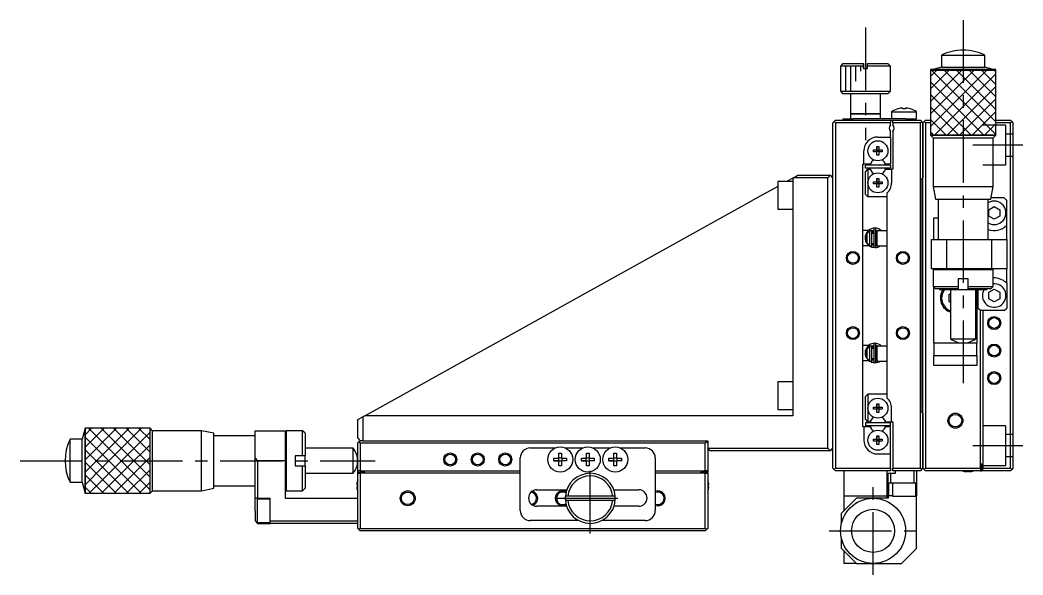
# Model space of a CAD drawing. Extents: x -400 to 382, y -2 to 594.
# Drawn here: x 21.5 to 222, y 267.5 to 378.3 of the extents above; entities that cross this region are included whole.
import ezdxf

# ---------------------------------------------------------------- set-up
doc = ezdxf.new("R2010")
doc.units = 0
doc.header["$LTSCALE"] = 10
doc.linetypes.add('CENTER', pattern=[2, 1.25, -0.25, 0.25, -0.25])
doc.linetypes.add('DASHED', pattern=[3.5, 2, -1.5])
doc.layers.get('0').update_dxf_attribs({"linetype": 'CONTINUOUS'})
doc.layers.add('CENTER', color=1, linetype='CENTER')

msp = doc.modelspace()

# ---------------------------------------------------------------- linework, layer by layer
at = {"color": 7, "linetype": 'CONTINUOUS'}
for p, q in [((205.748955, 371.270176), (214.348955, 371.270176)), ((205.748955, 371.270176), (205.748955, 368.859665)), ((214.348955, 368.859665), (214.348955, 371.270176)), ((185.998955, 369.57017), (185.498955, 369.07017)), ((190.098955, 369.07017), (185.498955, 369.07017)), ((185.498955, 369.07017), (185.498955, 364.07017)), ((185.998955, 369.57017), (190.098955, 369.57017)), ((190.098955, 369.07017), (190.098955, 369.57017)), ((190.098955, 369.57017), (190.098955, 369.07017)), ((190.098955, 368.57017), (190.098955, 369.07017)), ((190.098955, 369.07017), (190.098955, 368.57017)), ((190.898955, 369.57017), (194.998955, 369.57017)), ((190.898955, 369.07017), (190.898955, 369.57017)), ((195.498955, 369.07017), (190.898955, 369.07017)), ((190.898955, 368.57017), (190.898955, 369.07017)), ((195.498955, 369.07017), (194.998955, 369.57017)), ((195.498955, 364.07017), (195.498955, 369.07017)), ((190.098955, 368.57017), (190.898955, 368.57017)), ((205.748955, 368.859665), (203.548956, 368.270177)), ((203.548956, 368.270177), (216.548954, 368.270177)), ((203.548956, 368.270177), (203.548956, 355.270176)), ((205.748955, 368.859665), (214.348955, 368.859665)), ((216.548954, 368.270177), (214.348955, 368.859665)), ((216.548954, 355.270176), (216.548954, 368.270177)), ((185.498955, 364.07017), (195.498955, 364.07017)), ((185.498955, 364.07017), (185.998955, 363.57017)), ((194.998955, 363.57017), (185.998955, 363.57017)), ((187.498955, 363.57017), (187.498955, 359.57017)), ((193.498955, 359.57017), (193.498955, 363.57017)), ((194.998955, 363.57017), (195.498955, 364.07017)), ((187.498955, 359.57017), (193.498955, 359.57017)), ((193.498955, 359.57017), (187.498955, 359.57017)), ((187.498955, 359.57017), (187.498955, 358.57017)), ((193.498955, 358.57017), (193.498955, 359.57017)), ((195.748955, 359.961827), (200.748955, 359.961827)), ((195.748955, 359.961827), (195.748955, 358.57017)), ((196.990366, 360.53275), (196.987022, 360.539605)), ((197.988955, 360.53275), (197.988955, 360.705122)), ((198.508955, 360.53275), (197.988955, 360.53275)), ((198.508955, 360.705122), (198.508955, 360.53275)), ((199.510888, 360.539605), (199.507545, 360.53275)), ((200.748955, 358.57017), (200.748955, 359.961827)), ((184.248955, 358.02017), (183.998955, 357.77017)), ((183.998955, 288.77017), (183.998955, 357.77017)), ((184.248955, 358.02017), (184.498955, 358.27017)), ((184.498955, 357.77017), (184.248955, 358.02017)), ((184.498955, 358.27017), (195.498955, 358.27017)), ((195.498955, 357.77017), (184.498955, 357.77017)), ((184.498955, 357.77017), (184.498955, 288.77017)), ((186.048955, 358.27017), (186.048955, 358.57017)), ((186.048955, 358.57017), (188.048955, 358.57017)), ((197.173955, 358.57017), (188.048955, 358.57017)), ((195.498955, 358.27017), (195.998955, 358.27017)), ((195.498955, 358.27017), (195.498955, 357.77017)), ((195.498955, 357.331607), (195.498955, 357.77017)), ((195.998955, 357.77017), (195.998955, 358.27017)), ((195.998955, 358.27017), (201.498955, 358.27017)), ((195.998955, 357.77017), (195.998955, 357.331607)), ((201.498955, 357.77017), (195.998955, 357.77017)), ((198.548955, 358.57017), (197.173955, 358.57017)), ((198.548955, 358.57017), (200.548955, 358.57017)), ((200.548955, 358.57017), (200.748955, 358.57017)), ((200.548955, 358.57017), (200.548955, 358.27017)), ((201.498955, 358.27017), (201.748955, 358.02017)), ((201.748955, 358.02017), (201.498955, 357.77017)), ((201.498955, 288.77017), (201.498955, 357.77017)), ((201.998955, 357.77017), (201.748955, 358.02017)), ((202.248955, 358.02017), (201.998955, 357.77017)), ((201.998955, 357.77017), (201.998955, 346.77017)), ((201.998955, 346.77017), (201.998955, 357.77017)), ((202.248955, 358.02017), (202.498955, 358.27017)), ((202.498955, 357.77017), (202.248955, 358.02017)), ((202.498955, 358.27017), (203.548956, 358.27017)), ((203.548956, 357.77017), (202.498955, 357.77017)), ((202.498955, 357.77017), (202.498955, 288.77017)), ((216.548954, 358.27017), (219.498955, 358.27017)), ((219.498955, 357.77017), (216.548954, 357.77017)), ((219.498955, 358.27017), (219.748955, 358.02017)), ((219.748955, 358.02017), (219.498955, 357.77017)), ((219.498955, 288.77017), (219.498955, 357.77017)), ((219.748955, 358.02017), (219.998955, 357.77017)), ((219.998955, 357.77017), (219.998955, 288.77017)), ((192.948955, 354.92017), (195.498955, 354.92017)), ((195.498955, 354.92017), (195.498955, 356.008732)), ((195.498955, 354.92017), (195.498955, 349.47017)), ((195.998955, 356.008732), (195.998955, 348.47017)), ((203.548956, 355.270176), (216.548954, 355.270176)), ((203.548956, 355.270176), (204.048959, 354.770174)), ((216.048951, 354.770174), (216.548954, 355.270176)), ((192.818955, 353.056531), (193.178955, 353.056531)), ((192.818955, 352.35017), (192.818955, 353.056531)), ((192.818955, 353.056531), (192.818955, 352.35017)), ((193.178955, 353.056531), (193.178955, 352.35017)), ((204.048959, 354.770174), (216.048951, 354.770174)), ((204.048959, 354.770174), (204.048959, 345.020169)), ((216.048951, 345.020169), (216.048951, 354.770174)), ((190.198955, 349.47017), (190.198955, 352.17017)), ((192.112594, 351.99017), (192.112594, 352.35017)), ((192.112594, 352.35017), (192.818955, 352.35017)), ((192.818955, 351.99017), (192.112594, 351.99017)), ((192.829328, 352.339797), (192.818955, 352.35017)), ((192.829328, 352.000542), (192.818955, 351.99017)), ((192.818955, 351.283808), (192.818955, 351.99017)), ((192.818955, 351.283808), (192.818955, 351.99017)), ((193.178955, 351.283808), (192.818955, 351.283808)), ((192.829328, 352.339797), (193.168583, 352.339797)), ((192.829328, 352.000542), (192.829328, 352.339797)), ((193.168583, 352.000542), (192.829328, 352.000542)), ((193.168583, 352.339797), (193.178955, 352.35017)), ((193.168583, 352.339797), (193.168583, 352.000542)), ((193.168583, 352.000542), (193.178955, 351.99017)), ((193.178955, 352.35017), (193.885317, 352.35017)), ((193.178955, 351.99017), (193.178955, 351.283808)), ((193.885317, 351.99017), (193.178955, 351.99017)), ((193.885317, 352.35017), (193.885317, 351.99017)), ((189.998955, 349.47017), (190.198955, 349.47017)), ((189.998955, 297.07017), (189.998955, 349.47017)), ((191.454543, 349.47017), (190.198955, 349.47017)), ((195.498955, 349.27017), (190.498955, 349.27017)), ((190.498955, 348.67017), (190.498955, 349.27017)), ((191.62414, 349.76392), (191.454543, 349.47017)), ((194.543367, 349.47017), (194.373771, 349.76392)), ((195.498955, 349.47017), (194.543367, 349.47017)), ((195.498955, 349.27017), (195.498955, 348.67017)), ((176.096932, 346.77017), (176.998955, 347.27017)), ((176.998955, 347.27017), (183.498955, 347.27017)), ((183.498955, 347.27017), (182.998955, 346.77017)), ((183.998955, 346.77017), (183.498955, 347.27017)), ((195.498955, 348.67017), (190.498955, 348.67017)), ((190.498955, 347.97017), (190.998955, 348.47017)), ((190.498955, 343.47017), (190.498955, 347.97017)), ((190.998955, 348.47017), (190.998955, 345.77017)), ((190.998955, 348.47017), (191.454543, 348.47017)), ((191.454543, 348.47017), (191.62414, 348.17642)), ((194.373771, 348.17642), (194.543367, 348.47017)), ((194.543367, 348.47017), (195.748955, 348.47017)), ((195.748955, 348.47017), (195.748955, 345.77017)), ((195.998955, 348.47017), (195.748955, 348.47017)), ((172.998955, 345.052933), (167.998955, 342.281388)), ((172.998955, 346.02017), (172.998955, 340.52017)), ((175.998955, 346.02017), (172.998955, 346.02017)), ((175.998955, 346.71586), (174.743896, 346.02017)), ((176.096932, 346.77017), (175.998955, 346.71586)), ((175.998955, 346.71586), (175.998955, 299.27017)), ((182.998955, 346.77017), (176.096932, 346.77017)), ((182.998955, 292.77017), (182.998955, 346.77017)), ((190.998955, 345.77017), (190.998955, 342.97017)), ((192.112594, 345.59017), (192.112594, 345.95017)), ((192.112594, 345.95017), (192.818955, 345.95017)), ((192.818955, 345.59017), (192.112594, 345.59017)), ((192.818955, 346.656531), (193.178955, 346.656531)), ((192.818955, 345.95017), (192.818955, 346.656531)), ((192.818955, 346.656531), (192.818955, 345.95017)), ((192.829328, 345.939797), (192.818955, 345.95017)), ((192.829328, 345.600542), (192.818955, 345.59017)), ((192.818955, 344.883808), (192.818955, 345.59017)), ((192.818955, 344.883808), (192.818955, 345.59017)), ((193.178955, 344.883808), (192.818955, 344.883808)), ((192.829328, 345.939797), (193.168583, 345.939797)), ((192.829328, 345.600542), (192.829328, 345.939797)), ((193.168583, 345.600542), (192.829328, 345.600542)), ((193.168583, 345.939797), (193.178955, 345.95017)), ((193.168583, 345.939797), (193.168583, 345.600542)), ((193.168583, 345.600542), (193.178955, 345.59017)), ((193.178955, 346.656531), (193.178955, 345.95017)), ((193.178955, 345.95017), (193.885317, 345.95017)), ((193.178955, 345.59017), (193.178955, 344.883808)), ((193.885317, 345.59017), (193.178955, 345.59017)), ((193.885317, 345.95017), (193.885317, 345.59017)), ((201.648955, 346.42017), (201.998955, 346.77017)), ((201.648955, 300.12017), (201.648955, 346.42017)), ((201.998955, 299.77017), (201.998955, 346.77017)), ((204.048959, 345.020169), (216.048951, 345.020169)), ((204.048959, 345.020169), (204.548958, 342.52017)), ((215.548952, 342.52017), (216.048951, 345.020169)), ((190.998955, 342.97017), (190.498955, 343.47017)), ((194.798955, 342.97017), (190.998955, 342.97017)), ((194.798955, 343.691107), (194.798955, 335.74517)), ((90.404663, 299.27017), (167.998955, 342.281388)), ((204.548958, 342.52017), (215.548952, 342.52017)), ((205.048955, 342.52017), (205.048955, 334.47017)), ((215.048955, 334.47017), (215.048955, 342.52017)), ((215.148955, 340.405255), (216.248955, 341.04034)), ((218.248955, 342.77017), (215.598952, 342.77017)), ((216.248955, 341.04034), (217.348955, 340.405255)), ((218.748955, 342.27017), (218.248955, 342.77017)), ((218.748955, 337.222642), (218.748955, 342.27017)), ((172.998955, 340.52017), (175.998955, 340.52017)), ((215.148955, 339.135084), (215.148955, 340.405255)), ((216.248955, 338.499999), (215.148955, 339.135084)), ((217.348955, 339.135084), (216.248955, 338.499999)), ((217.348955, 340.405255), (217.348955, 339.135084)), ((204.198955, 338.77017), (205.048955, 338.77017)), ((204.198955, 334.47017), (204.198955, 338.77017)), ((218.748955, 337.222642), (218.679777, 337.252014)), ((218.748955, 334.47017), (218.748955, 337.222642)), ((191.144826, 336.27017), (189.998955, 336.27017)), ((190.798955, 335.586685), (191.298955, 336.115853)), ((190.798955, 333.753654), (190.798955, 335.586685)), ((190.798955, 335.586685), (190.798955, 333.753654)), ((191.298955, 336.17017), (191.298955, 336.115853)), ((191.798955, 336.17017), (191.298955, 336.17017)), ((191.298955, 336.115853), (191.298955, 333.224486)), ((191.627481, 336.567341), (191.609523, 336.559546)), ((191.621445, 336.563963), (191.618376, 336.563416)), ((191.683259, 336.589341), (191.627062, 336.568152)), ((191.694204, 336.170234), (192.197408, 336.323712)), ((191.779208, 336.209325), (191.780707, 336.209702)), ((191.780473, 336.209592), (191.795034, 336.215373)), ((191.795034, 336.215373), (191.8093, 336.220199)), ((191.798955, 333.17017), (191.798955, 336.17017)), ((192.197449, 335.67017), (191.798955, 335.67017)), ((191.8093, 336.220199), (191.823797, 336.224295)), ((191.823797, 336.224295), (191.838488, 336.227651)), ((191.838488, 336.227651), (191.853334, 336.230254)), ((191.853334, 336.230254), (191.868297, 336.232098)), ((191.868297, 336.232098), (191.883338, 336.233177)), ((191.883338, 336.233177), (191.898418, 336.233487)), ((191.898418, 336.233487), (191.913496, 336.233028)), ((191.913496, 336.233028), (191.928533, 336.2318)), ((191.928533, 336.2318), (191.943489, 336.229806)), ((191.943489, 336.229806), (191.958325, 336.227053)), ((191.958325, 336.227053), (191.973002, 336.223547)), ((191.973002, 336.223547), (191.987481, 336.219301)), ((191.987481, 336.219301), (192.001726, 336.214324)), ((191.998955, 335.67017), (191.998955, 336.215569)), ((192.197449, 335.77017), (191.998955, 335.77017)), ((192.001726, 336.214324), (192.015699, 336.208632)), ((192.015699, 336.208632), (192.029364, 336.202241)), ((192.029364, 336.202241), (192.042688, 336.195169)), ((192.042688, 336.195169), (192.055637, 336.187436)), ((192.055637, 336.187436), (192.068179, 336.179063)), ((192.068179, 336.179063), (192.080282, 336.170072)), ((192.080282, 336.170072), (192.091919, 336.16049)), ((192.091919, 336.16049), (192.103061, 336.15034)), ((192.103061, 336.15034), (192.113682, 336.13965)), ((192.113682, 336.13965), (192.123757, 336.128449)), ((192.123757, 336.128449), (192.133263, 336.116764)), ((192.133263, 336.116764), (192.142178, 336.104626)), ((192.142178, 336.104626), (192.150482, 336.092066)), ((192.150482, 336.092066), (192.158158, 336.079115)), ((192.158158, 336.079115), (192.165187, 336.065806)), ((192.165187, 336.065806), (192.171555, 336.052171)), ((192.171555, 336.052171), (192.177247, 336.038243)), ((192.177247, 336.038243), (192.182252, 336.024056)), ((192.182252, 336.024056), (192.18656, 336.009645)), ((192.18656, 336.009645), (192.19016, 335.995044)), ((192.19016, 335.995044), (192.193046, 335.980287)), ((192.193046, 335.980287), (192.195212, 335.96541)), ((192.195212, 335.96541), (192.196653, 335.950447)), ((192.196653, 335.950447), (192.197366, 335.935435)), ((192.197366, 335.935435), (192.197449, 335.928398)), ((192.197449, 336.530078), (192.197449, 333.030078)), ((192.587449, 333.030078), (192.587449, 336.530078)), ((192.798955, 335.77017), (192.587449, 335.77017)), ((192.798955, 335.67017), (192.587449, 335.67017)), ((192.587504, 336.32339), (193.09113, 336.170256)), ((192.798955, 336.17017), (192.798955, 333.17017)), ((192.798955, 336.17017), (192.798955, 335.67017)), ((194.798955, 336.17017), (192.798955, 336.17017)), ((192.798955, 335.67017), (192.798955, 333.67017)), ((192.798955, 335.67017), (192.798955, 333.67017)), ((192.998955, 336.2129), (192.998955, 336.17017)), ((194.798955, 335.74517), (194.798955, 333.59517)), ((189.998955, 333.27017), (191.168488, 333.27017)), ((191.298955, 333.224486), (190.798955, 333.753654)), ((191.298955, 333.224486), (191.298955, 333.17017)), ((191.298955, 333.17017), (191.798955, 333.17017)), ((191.597905, 333.005771), (191.625009, 332.993891)), ((191.618184, 332.996789), (191.665311, 333.170169)), ((191.623969, 333.007906), (191.623699, 333.002404)), ((191.623699, 333.002404), (191.623958, 332.998015)), ((191.623958, 332.998015), (191.624398, 332.995806)), ((191.624765, 333.014485), (191.623969, 333.007906)), ((191.624398, 332.995806), (191.627062, 332.992004)), ((191.626081, 333.022098), (191.624765, 333.014485)), ((191.627909, 333.030694), (191.626081, 333.022098)), ((191.627062, 332.992004), (191.657238, 332.979929)), ((191.630238, 333.040217), (191.627909, 333.030694)), ((191.633051, 333.050603), (191.630238, 333.040217)), ((191.63633, 333.061785), (191.633051, 333.050603)), ((191.640054, 333.073689), (191.63633, 333.061785)), ((191.644197, 333.086236), (191.640054, 333.073689)), ((191.648733, 333.099344), (191.644197, 333.086236)), ((191.653632, 333.112925), (191.648733, 333.099344)), ((191.658862, 333.126892), (191.653632, 333.112925)), ((191.657238, 332.979929), (191.689669, 332.968748)), ((191.664387, 333.141151), (191.658862, 333.126892)), ((191.670172, 333.155609), (191.664387, 333.141151)), ((191.676179, 333.17017), (191.670172, 333.155609)), ((191.675465, 332.97309), (192.365299, 332.83636)), ((191.689669, 332.968748), (191.722609, 332.959203)), ((191.722609, 332.959203), (191.755975, 332.951317)), ((191.755975, 332.951317), (191.789685, 332.94511)), ((191.77858, 333.350394), (191.766166, 333.355782)), ((191.789685, 332.94511), (191.823658, 332.940595)), ((191.803258, 333.341903), (191.798929, 333.343385)), ((191.798955, 333.67017), (192.197449, 333.67017)), ((191.817688, 333.33749), (191.803258, 333.341903)), ((191.832324, 333.333818), (191.817688, 333.33749)), ((191.823658, 332.940595), (191.857809, 332.937784)), ((191.847127, 333.330896), (191.832324, 333.333818)), ((191.862058, 333.328733), (191.847127, 333.330896)), ((191.857809, 332.937784), (191.892055, 332.936683)), ((191.877079, 333.327334), (191.862058, 333.328733)), ((191.892149, 333.326704), (191.877079, 333.327334)), ((191.892055, 332.936683), (191.926312, 332.937294)), ((191.907229, 333.326844), (191.892149, 333.326704)), ((191.922278, 333.327752), (191.907229, 333.326844)), ((191.937259, 333.329425), (191.922278, 333.327752)), ((191.926312, 332.937294), (191.960497, 332.939616)), ((191.952131, 333.331859), (191.937259, 333.329425)), ((191.966855, 333.335045), (191.952131, 333.331859)), ((191.960497, 332.939616), (191.994526, 332.943643)), ((191.981395, 333.338973), (191.966855, 333.335045)), ((191.995713, 333.343632), (191.981395, 333.338973)), ((191.994526, 332.943643), (192.028316, 332.949366)), ((192.009772, 333.349009), (191.995713, 333.343632)), ((191.998955, 333.344782), (191.998955, 333.67017)), ((192.023537, 333.355087), (192.009772, 333.349009)), ((192.036975, 333.361849), (192.023537, 333.355087)), ((192.028316, 332.949366), (192.061784, 332.956769)), ((192.050052, 333.369276), (192.036975, 333.361849)), ((192.062737, 333.377348), (192.050052, 333.369276)), ((192.061784, 332.956769), (192.094849, 332.965837)), ((192.074998, 333.386043), (192.062737, 333.377348)), ((192.086808, 333.395337), (192.074998, 333.386043)), ((192.098138, 333.405206), (192.086808, 333.395337)), ((192.094849, 332.965837), (192.127429, 332.976546)), ((192.108962, 333.415624), (192.098138, 333.405206)), ((192.119255, 333.426564), (192.108962, 333.415624)), ((192.128993, 333.437997), (192.119255, 333.426564)), ((192.127429, 332.976546), (192.159444, 332.988871)), ((192.138155, 333.449897), (192.128993, 333.437997)), ((192.146719, 333.462232), (192.138155, 333.449897)), ((192.154668, 333.474972), (192.146719, 333.462232)), ((192.161982, 333.488086), (192.154668, 333.474972)), ((192.159444, 332.988871), (192.190817, 333.002783)), ((192.168647, 333.501542), (192.161982, 333.488086)), ((192.174647, 333.515308), (192.168647, 333.501542)), ((192.179969, 333.529352), (192.174647, 333.515308)), ((192.184601, 333.543638), (192.179969, 333.529352)), ((192.188534, 333.558134), (192.184601, 333.543638)), ((192.191758, 333.572805), (192.188534, 333.558134)), ((192.190817, 333.002783), (192.198965, 333.006708)), ((192.194266, 333.587618), (192.191758, 333.572805)), ((192.196053, 333.602536), (192.194266, 333.587618)), ((192.197115, 333.617525), (192.196053, 333.602536)), ((192.197449, 333.631758), (192.197115, 333.617525)), ((192.587449, 333.67017), (192.798955, 333.67017)), ((192.799055, 333.278493), (192.587471, 333.236451)), ((192.798955, 333.67017), (192.798955, 333.17017)), ((192.798955, 333.17017), (194.798955, 333.17017)), ((194.798955, 333.59517), (194.798955, 312.74517)), ((203.748955, 328.57017), (203.748955, 334.47017)), ((203.748955, 334.47017), (206.748955, 334.47017)), ((206.748955, 334.47017), (206.748955, 328.57017)), ((206.748955, 334.47017), (215.748955, 334.47017)), ((215.748955, 328.57017), (215.748955, 334.47017)), ((215.748955, 334.47017), (218.748955, 334.47017)), ((218.748955, 334.47017), (218.748955, 328.57017)), ((206.748955, 328.57017), (203.748955, 328.57017)), ((204.248955, 328.57017), (204.048955, 328.37017)), ((210.048955, 328.37017), (204.048955, 328.37017)), ((204.048955, 328.37017), (204.048955, 325.07017)), ((204.198955, 328.52017), (204.198955, 328.57017)), ((215.748955, 328.57017), (206.748955, 328.57017)), ((216.048955, 328.37017), (210.048955, 328.37017)), ((218.748955, 328.57017), (215.748955, 328.57017)), ((216.048955, 328.37017), (215.848955, 328.57017)), ((216.048955, 325.07017), (216.048955, 328.37017)), ((218.748955, 325.817697), (218.748955, 328.57017)), ((204.048955, 325.07017), (209.048955, 325.07017)), ((204.048955, 325.07017), (204.548955, 324.57017)), ((204.198955, 313.77017), (204.198955, 324.92017)), ((209.048955, 326.57017), (209.048955, 325.07017)), ((211.048955, 326.57017), (209.048955, 326.57017)), ((209.048955, 325.07017), (209.048955, 324.57017)), ((211.048955, 325.07017), (211.048955, 326.57017)), ((211.048955, 325.07017), (216.048955, 325.07017)), ((211.048955, 324.57017), (211.048955, 325.07017)), ((215.548955, 324.57017), (216.048955, 325.07017)), ((218.679777, 325.788325), (218.748955, 325.817697)), ((218.748955, 325.817697), (218.748955, 320.77017)), ((209.048955, 324.57017), (204.548955, 324.57017)), ((205.298955, 324.57017), (205.298955, 324.47017)), ((205.298955, 324.47017), (214.798955, 324.47017)), ((207.248955, 323.491857), (207.548959, 323.665065)), ((207.248955, 322.048482), (207.248955, 323.491857)), ((207.548959, 324.47017), (207.548959, 314.647679)), ((215.548955, 324.57017), (211.048955, 324.57017)), ((212.548951, 314.647679), (212.548951, 324.47017)), ((212.798955, 324.47017), (212.798955, 313.77017)), ((213.048955, 320.77017), (213.048955, 324.47017)), ((214.798955, 324.47017), (214.798955, 324.57017)), ((215.148955, 323.905255), (216.248955, 324.54034)), ((215.148955, 322.635084), (215.148955, 323.905255)), ((216.248955, 324.54034), (217.348955, 323.905255)), ((217.348955, 323.905255), (217.348955, 322.635084)), ((207.548959, 321.875274), (207.248955, 322.048482)), ((216.248955, 321.999999), (215.148955, 322.635084)), ((217.348955, 322.635084), (216.248955, 321.999999)), ((213.048955, 320.77017), (213.548955, 320.27017)), ((213.498955, 288.77017), (213.498955, 320.32017)), ((218.248955, 320.27017), (213.548955, 320.27017)), ((213.998955, 320.27017), (213.998955, 288.77017)), ((218.248955, 320.27017), (218.748955, 320.77017)), ((191.144826, 313.27017), (189.998955, 313.27017)), ((190.798955, 312.586685), (191.298955, 313.115853)), ((191.298955, 313.17017), (191.298955, 313.115853)), ((191.798955, 313.17017), (191.298955, 313.17017)), ((191.298955, 313.115853), (191.298955, 310.224486)), ((191.627481, 313.567341), (191.609523, 313.559546)), ((191.621445, 313.563963), (191.618376, 313.563416)), ((191.683259, 313.589341), (191.627062, 313.568152)), ((191.694204, 313.170234), (192.197408, 313.323712)), ((191.779208, 313.209325), (191.780707, 313.209702)), ((191.780473, 313.209592), (191.795034, 313.215373)), ((191.795034, 313.215373), (191.8093, 313.220199)), ((191.798955, 310.17017), (191.798955, 313.17017)), ((191.8093, 313.220199), (191.823797, 313.224295)), ((191.823797, 313.224295), (191.838488, 313.227651)), ((191.838488, 313.227651), (191.853334, 313.230254)), ((191.853334, 313.230254), (191.868297, 313.232098)), ((191.868297, 313.232098), (191.883338, 313.233177)), ((191.883338, 313.233177), (191.898418, 313.233487)), ((191.898418, 313.233487), (191.913496, 313.233028)), ((191.913496, 313.233028), (191.928533, 313.2318)), ((191.928533, 313.2318), (191.943489, 313.229806)), ((191.943489, 313.229806), (191.958325, 313.227053)), ((191.958325, 313.227053), (191.973002, 313.223547)), ((191.973002, 313.223547), (191.987481, 313.219301)), ((191.987481, 313.219301), (192.001726, 313.214324)), ((191.998955, 312.67017), (191.998955, 313.215569)), ((192.001726, 313.214324), (192.015699, 313.208632)), ((192.015699, 313.208632), (192.029364, 313.202241)), ((192.029364, 313.202241), (192.042688, 313.195169)), ((192.042688, 313.195169), (192.055637, 313.187436)), ((192.055637, 313.187436), (192.068179, 313.179063)), ((192.068179, 313.179063), (192.080282, 313.170072)), ((192.080282, 313.170072), (192.091919, 313.16049)), ((192.091919, 313.16049), (192.103061, 313.15034)), ((192.103061, 313.15034), (192.113682, 313.13965)), ((192.113682, 313.13965), (192.123757, 313.128449)), ((192.123757, 313.128449), (192.133263, 313.116764)), ((192.133263, 313.116764), (192.142178, 313.104626)), ((192.142178, 313.104626), (192.150482, 313.092066)), ((192.150482, 313.092066), (192.158158, 313.079115)), ((192.158158, 313.079115), (192.165187, 313.065806)), ((192.165187, 313.065806), (192.171555, 313.052171)), ((192.171555, 313.052171), (192.177247, 313.038243)), ((192.177247, 313.038243), (192.182252, 313.024056)), ((192.182252, 313.024056), (192.18656, 313.009645)), ((192.18656, 313.009645), (192.19016, 312.995044)), ((192.19016, 312.995044), (192.193046, 312.980287)), ((192.193046, 312.980287), (192.195212, 312.96541)), ((192.195212, 312.96541), (192.196653, 312.950447)), ((192.196653, 312.950447), (192.197366, 312.935435)), ((192.197366, 312.935435), (192.197449, 312.928398)), ((192.197449, 313.530078), (192.197449, 310.030078)), ((192.587449, 310.030078), (192.587449, 313.530078)), ((192.587504, 313.32339), (193.09113, 313.170256)), ((192.798955, 313.17017), (192.798955, 312.67017)), ((192.798955, 313.17017), (192.798955, 310.17017)), ((194.798955, 313.17017), (192.798955, 313.17017)), ((192.998955, 313.2129), (192.998955, 313.17017)), ((212.798955, 313.77017), (204.198955, 313.77017)), ((204.198955, 313.77017), (204.198955, 311.27017)), ((207.548959, 314.647679), (212.548951, 314.647679)), ((212.798955, 311.27017), (212.798955, 313.77017)), ((190.798955, 310.753654), (190.798955, 312.586685)), ((190.798955, 312.586685), (190.798955, 310.753654)), ((192.197449, 312.67017), (191.798955, 312.67017)), ((192.197449, 312.77017), (191.998955, 312.77017)), ((192.798955, 312.77017), (192.587449, 312.77017)), ((192.798955, 312.67017), (192.587449, 312.67017)), ((192.798955, 312.67017), (192.798955, 310.67017)), ((192.798955, 312.67017), (192.798955, 310.67017)), ((194.798955, 312.74517), (194.798955, 310.59517)), ((204.198955, 311.27017), (212.798955, 311.27017)), ((204.198955, 309.27017), (204.198955, 311.27017)), ((212.798955, 311.27017), (212.798955, 309.27017)), ((189.998955, 310.27017), (191.168488, 310.27017)), ((191.298955, 310.224486), (190.798955, 310.753654)), ((191.298955, 310.224486), (191.298955, 310.17017)), ((191.298955, 310.17017), (191.798955, 310.17017)), ((191.597905, 310.005771), (191.618754, 309.996589)), ((191.618184, 309.996789), (191.665311, 310.170169)), ((191.623972, 310.007936), (191.6237, 310.00243)), ((191.6237, 310.00243), (191.623955, 309.998036)), ((191.623955, 309.998036), (191.624398, 309.995806)), ((191.62477, 310.014518), (191.623972, 310.007936)), ((191.624398, 309.995806), (191.627062, 309.992004)), ((191.626088, 310.022132), (191.62477, 310.014518)), ((191.627917, 310.030729), (191.626088, 310.022132)), ((191.627062, 309.992004), (191.657238, 309.979929)), ((191.630247, 310.040252), (191.627917, 310.030729)), ((191.63306, 310.050638), (191.630247, 310.040252)), ((191.63634, 310.061818), (191.63306, 310.050638)), ((191.640063, 310.073719), (191.63634, 310.061818)), ((191.644206, 310.086263), (191.640063, 310.073719)), ((191.648742, 310.099367), (191.644206, 310.086263)), ((191.65364, 310.112945), (191.648742, 310.099367)), ((191.658868, 310.126907), (191.65364, 310.112945)), ((191.657238, 309.979929), (191.689669, 309.968748)), ((191.664391, 310.141161), (191.658868, 310.126907)), ((191.670174, 310.155614), (191.664391, 310.141161)), ((191.676179, 310.17017), (191.670174, 310.155614)), ((191.675465, 309.97309), (192.365299, 309.83636)), ((191.689669, 309.968748), (191.722609, 309.959203)), ((191.722609, 309.959203), (191.755975, 309.951317)), ((191.755975, 309.951317), (191.789685, 309.94511)), ((191.77858, 310.350394), (191.766166, 310.355782)), ((191.789685, 309.94511), (191.823658, 309.940595)), ((191.803258, 310.341903), (191.798929, 310.343385)), ((191.798955, 310.67017), (192.197449, 310.67017)), ((191.817688, 310.33749), (191.803258, 310.341903)), ((191.832324, 310.333818), (191.817688, 310.33749)), ((191.823658, 309.940595), (191.857809, 309.937784)), ((191.847127, 310.330896), (191.832324, 310.333818)), ((191.862058, 310.328733), (191.847127, 310.330896)), ((191.857809, 309.937784), (191.892055, 309.936683)), ((191.877079, 310.327334), (191.862058, 310.328733)), ((191.892149, 310.326704), (191.877079, 310.327334)), ((191.892055, 309.936683), (191.926312, 309.937294)), ((191.907229, 310.326844), (191.892149, 310.326704)), ((191.922278, 310.327752), (191.907229, 310.326844)), ((191.937259, 310.329425), (191.922278, 310.327752)), ((191.926312, 309.937294), (191.960497, 309.939616)), ((191.952131, 310.331859), (191.937259, 310.329425)), ((191.966855, 310.335045), (191.952131, 310.331859)), ((191.960497, 309.939616), (191.994526, 309.943643)), ((191.981395, 310.338973), (191.966855, 310.335045)), ((191.995713, 310.343632), (191.981395, 310.338973)), ((191.994526, 309.943643), (192.028316, 309.949366)), ((192.009772, 310.349009), (191.995713, 310.343632)), ((191.998955, 310.344782), (191.998955, 310.67017)), ((192.023537, 310.355087), (192.009772, 310.349009)), ((192.036975, 310.361849), (192.023537, 310.355087)), ((192.028316, 309.949366), (192.061784, 309.956769)), ((192.050052, 310.369276), (192.036975, 310.361849)), ((192.062737, 310.377348), (192.050052, 310.369276)), ((192.061784, 309.956769), (192.094849, 309.965837)), ((192.074998, 310.386043), (192.062737, 310.377348)), ((192.086808, 310.395337), (192.074998, 310.386043)), ((192.098138, 310.405206), (192.086808, 310.395337)), ((192.094849, 309.965837), (192.127429, 309.976546)), ((192.108962, 310.415624), (192.098138, 310.405206)), ((192.119255, 310.426564), (192.108962, 310.415624)), ((192.128993, 310.437997), (192.119255, 310.426564)), ((192.127429, 309.976546), (192.159444, 309.988871)), ((192.138155, 310.449897), (192.128993, 310.437997)), ((192.146719, 310.462232), (192.138155, 310.449897)), ((192.154668, 310.474972), (192.146719, 310.462232)), ((192.161982, 310.488086), (192.154668, 310.474972)), ((192.159444, 309.988871), (192.190817, 310.002783)), ((192.168647, 310.501542), (192.161982, 310.488086)), ((192.174647, 310.515308), (192.168647, 310.501542)), ((192.179969, 310.529352), (192.174647, 310.515308)), ((192.184601, 310.543638), (192.179969, 310.529352)), ((192.188534, 310.558134), (192.184601, 310.543638)), ((192.191758, 310.572805), (192.188534, 310.558134)), ((192.190817, 310.002783), (192.198965, 310.006708)), ((192.194266, 310.587618), (192.191758, 310.572805)), ((192.196053, 310.602536), (192.194266, 310.587618)), ((192.197115, 310.617525), (192.196053, 310.602536)), ((192.197449, 310.631758), (192.197115, 310.617525)), ((192.587449, 310.67017), (192.798955, 310.67017)), ((192.799055, 310.278493), (192.587471, 310.236451)), ((192.798955, 310.67017), (192.798955, 310.17017)), ((192.798955, 310.17017), (194.798955, 310.17017)), ((194.798955, 310.59517), (194.798955, 302.849232)), ((212.798955, 309.27017), (204.198955, 309.27017)), ((172.998955, 306.02017), (172.998955, 300.52017)), ((175.998955, 306.02017), (172.998955, 306.02017)), ((190.498955, 303.07017), (190.998955, 303.57017)), ((190.498955, 298.57017), (190.498955, 303.07017)), ((190.998955, 303.57017), (190.998955, 300.77017)), ((194.798955, 303.57017), (190.998955, 303.57017)), ((190.998955, 300.77017), (190.998955, 298.07017)), ((192.112594, 300.59017), (192.112594, 300.95017)), ((192.112594, 300.95017), (192.818955, 300.95017)), ((192.818955, 301.656531), (193.178955, 301.656531)), ((192.818955, 300.95017), (192.818955, 301.656531)), ((192.818955, 301.656531), (192.818955, 300.95017)), ((192.829328, 300.939797), (192.818955, 300.95017)), ((192.829328, 300.939797), (193.168583, 300.939797)), ((192.829328, 300.600542), (192.829328, 300.939797)), ((193.168583, 300.939797), (193.178955, 300.95017)), ((193.168583, 300.939797), (193.168583, 300.600542)), ((193.178955, 301.656531), (193.178955, 300.95017)), ((193.178955, 300.95017), (193.885317, 300.95017)), ((193.885317, 300.95017), (193.885317, 300.59017)), ((195.748955, 298.07017), (195.748955, 300.77017)), ((88.998955, 298.490973), (89.998955, 299.045282)), ((90.404663, 299.27017), (89.998955, 299.045282)), ((89.998955, 299.045282), (89.998955, 294.27017)), ((175.998955, 299.27017), (90.404663, 299.27017)), ((172.998955, 300.52017), (175.998955, 300.52017)), ((192.818955, 300.59017), (192.112594, 300.59017)), ((192.829328, 300.600542), (192.818955, 300.59017)), ((192.818955, 299.883808), (192.818955, 300.59017)), ((192.818955, 299.883808), (192.818955, 300.59017)), ((193.178955, 299.883808), (192.818955, 299.883808)), ((193.168583, 300.600542), (192.829328, 300.600542)), ((193.168583, 300.600542), (193.178955, 300.59017)), ((193.178955, 300.59017), (193.178955, 299.883808)), ((193.885317, 300.59017), (193.178955, 300.59017)), ((201.998955, 299.77017), (201.648955, 300.12017)), ((201.998955, 299.77017), (201.998955, 288.77017)), ((201.998955, 288.77017), (201.998955, 299.77017)), ((34.498948, 296.770169), (33.90946, 294.57017)), ((34.498948, 283.770171), (34.498948, 296.770169)), ((47.498949, 296.770169), (34.498948, 296.770169)), ((47.498949, 283.770171), (47.498949, 296.770169)), ((47.998951, 296.270166), (47.498949, 296.770169)), ((88.998955, 294.77017), (88.998955, 298.490973)), ((190.198955, 297.07017), (189.998955, 297.07017)), ((190.198955, 297.07017), (190.198955, 294.37017)), ((191.454543, 297.07017), (190.198955, 297.07017)), ((190.998955, 298.07017), (190.498955, 298.57017)), ((190.498955, 297.87017), (190.498955, 297.27017)), ((195.498955, 297.87017), (190.498955, 297.87017)), ((195.498955, 297.27017), (190.498955, 297.27017)), ((190.998955, 298.07017), (191.454543, 298.07017)), ((191.454543, 298.07017), (191.62414, 298.36392)), ((191.62414, 296.77642), (191.454543, 297.07017)), ((194.373771, 298.36392), (194.543367, 298.07017)), ((194.543367, 297.07017), (194.373771, 296.77642)), ((194.543367, 298.07017), (195.748955, 298.07017)), ((195.498955, 297.07017), (194.543367, 297.07017)), ((195.498955, 297.27017), (195.498955, 297.87017)), ((195.498955, 291.62017), (195.498955, 297.07017)), ((195.748955, 298.07017), (195.998955, 298.07017)), ((195.998955, 298.07017), (195.998955, 288.77017)), ((47.998951, 284.270174), (47.998951, 296.270166)), ((57.748956, 296.270166), (47.998951, 296.270166)), ((57.748956, 284.270174), (57.748956, 296.270166)), ((60.248955, 295.770167), (57.748956, 296.270166)), ((60.248955, 284.770173), (60.248955, 295.770167)), ((68.498955, 295.27017), (60.248955, 295.27017)), ((68.498955, 296.27017), (74.498955, 296.27017)), ((68.498955, 290.77017), (68.498955, 296.27017)), ((74.498955, 296.27017), (74.498955, 290.270168)), ((74.698955, 296.27017), (74.498955, 296.07017)), ((74.698955, 296.27017), (74.698955, 284.27017)), ((77.998955, 296.27017), (74.698955, 296.27017)), ((77.998955, 291.27017), (77.998955, 296.27017)), ((78.498955, 295.77017), (77.998955, 296.27017)), ((78.498955, 295.77017), (78.498955, 291.27017)), ((88.998955, 294.77017), (89.498955, 294.27017)), ((192.818955, 295.256531), (193.178955, 295.256531)), ((192.818955, 294.55017), (192.818955, 295.256531)), ((192.818955, 295.256531), (192.818955, 294.55017)), ((193.178955, 295.256531), (193.178955, 294.55017)), ((31.498949, 285.97017), (31.498949, 294.57017)), ((33.90946, 294.57017), (31.498949, 294.57017)), ((33.90946, 285.97017), (33.90946, 294.57017)), ((88.121446, 292.770166), (78.498955, 292.770166)), ((88.121446, 287.770174), (88.121446, 292.770166)), ((88.998955, 293.77017), (89.248955, 294.02017)), ((88.998955, 288.27017), (88.998955, 293.77017)), ((89.248955, 294.02017), (89.498955, 294.27017)), ((89.248955, 294.02017), (89.498955, 293.77017)), ((89.998955, 294.27017), (89.498955, 294.27017)), ((158.498955, 293.77017), (89.498955, 293.77017)), ((89.498955, 293.77017), (89.498955, 288.27017)), ((89.998955, 294.27017), (158.998955, 294.27017)), ((123.498955, 292.82017), (128.51916, 292.82017)), ((130.478751, 292.82017), (134.01916, 292.82017)), ((135.978751, 292.82017), (139.51916, 292.82017)), ((141.478751, 292.82017), (146.498955, 292.82017)), ((158.498955, 294.27017), (158.748955, 294.02017)), ((158.498955, 293.77017), (158.748955, 294.02017)), ((158.498955, 288.27017), (158.498955, 293.77017)), ((158.748955, 294.02017), (158.998955, 293.77017)), ((158.998955, 294.27017), (158.998955, 292.77017)), ((158.998955, 292.77017), (158.998955, 288.27017)), ((158.998955, 292.77017), (182.998955, 292.77017)), ((159.498955, 292.27017), (158.998955, 292.77017)), ((182.998955, 292.77017), (183.498955, 292.27017)), ((183.498955, 292.27017), (183.998955, 292.77017)), ((192.112594, 294.19017), (192.112594, 294.55017)), ((192.112594, 294.55017), (192.818955, 294.55017)), ((192.818955, 294.19017), (192.112594, 294.19017)), ((192.829328, 294.539797), (192.818955, 294.55017)), ((192.829328, 294.200542), (192.818955, 294.19017)), ((192.818955, 293.483808), (192.818955, 294.19017)), ((192.818955, 293.483808), (192.818955, 294.19017)), ((193.178955, 293.483808), (192.818955, 293.483808)), ((192.829328, 294.539797), (193.168583, 294.539797)), ((192.829328, 294.200542), (192.829328, 294.539797)), ((193.168583, 294.200542), (192.829328, 294.200542)), ((193.168583, 294.539797), (193.178955, 294.55017)), ((193.168583, 294.539797), (193.168583, 294.200542)), ((193.168583, 294.200542), (193.178955, 294.19017)), ((193.178955, 294.55017), (193.885317, 294.55017)), ((193.178955, 294.19017), (193.178955, 293.483808)), ((193.885317, 294.19017), (193.178955, 294.19017)), ((193.885317, 294.55017), (193.885317, 294.19017)), ((68.498955, 290.77017), (68.998955, 290.27017)), ((68.498955, 282.77017), (68.498955, 290.77017)), ((77.998955, 291.27017), (76.498955, 291.27017)), ((76.498955, 291.27017), (76.498955, 289.27017)), ((78.498955, 291.27017), (77.998955, 291.27017)), ((78.498955, 289.27017), (78.498955, 291.270241)), ((121.498955, 280.32017), (121.498955, 290.82017)), ((128.240366, 290.26017), (128.240366, 290.78017)), ((128.240366, 290.78017), (129.238955, 290.78017)), ((129.19758, 290.26017), (129.19758, 290.78017)), ((129.238955, 291.778759), (129.758955, 291.778759)), ((129.238955, 290.78017), (129.238955, 291.778759)), ((129.238955, 290.821544), (129.758955, 290.821544)), ((129.758955, 291.778759), (129.758955, 290.78017)), ((129.758955, 290.78017), (130.757545, 290.78017)), ((129.80033, 290.78017), (129.80033, 290.26017)), ((130.757545, 290.78017), (130.757545, 290.26017)), ((133.740366, 290.26017), (133.740366, 290.78017)), ((133.740366, 290.78017), (134.738955, 290.78017)), ((134.69758, 290.26017), (134.69758, 290.78017)), ((134.738955, 291.778759), (135.258955, 291.778759)), ((134.738955, 290.78017), (134.738955, 291.778759)), ((134.738955, 290.821544), (135.258955, 290.821544)), ((135.258955, 291.778759), (135.258955, 290.78017)), ((135.258955, 290.78017), (136.257545, 290.78017)), ((135.30033, 290.78017), (135.30033, 290.26017)), ((136.257545, 290.78017), (136.257545, 290.26017)), ((139.240366, 290.26017), (139.240366, 290.78017)), ((139.240366, 290.78017), (140.238955, 290.78017)), ((140.19758, 290.26017), (140.19758, 290.78017)), ((140.238955, 291.778759), (140.758955, 291.778759)), ((140.238955, 290.78017), (140.238955, 291.778759)), ((140.238955, 290.821544), (140.758955, 290.821544)), ((140.758955, 291.778759), (140.758955, 290.78017)), ((140.758955, 290.78017), (141.757545, 290.78017)), ((140.80033, 290.78017), (140.80033, 290.26017)), ((141.757545, 290.78017), (141.757545, 290.26017)), ((148.498955, 290.82017), (148.498955, 280.32017)), ((183.498955, 292.27017), (159.498955, 292.27017)), ((192.948955, 291.62017), (195.498955, 291.62017)), ((195.498955, 288.77017), (195.498955, 291.62017)), ((68.998955, 290.27017), (68.998955, 282.77017)), ((74.498955, 290.270168), (68.998955, 290.27017)), ((74.498955, 290.270168), (74.498955, 282.77017)), ((76.498955, 289.27017), (77.998955, 289.27017)), ((77.998955, 284.27017), (77.998955, 289.27017)), ((77.998955, 289.27017), (78.498955, 289.27017)), ((78.498955, 289.27017), (78.498955, 284.77017)), ((129.238955, 290.26017), (128.240366, 290.26017)), ((128.240366, 290.26017), (129.19758, 290.26017)), ((129.238955, 290.26017), (129.19758, 290.26017)), ((129.238955, 289.26158), (129.238955, 290.26017)), ((129.758955, 290.218795), (129.238955, 290.218795)), ((129.758955, 289.26158), (129.238955, 289.26158)), ((129.758955, 290.26017), (129.758955, 289.26158)), ((130.757545, 290.26017), (129.758955, 290.26017)), ((129.80033, 290.26017), (129.758955, 290.26017)), ((130.757545, 290.26017), (129.80033, 290.26017)), ((134.738955, 290.26017), (133.740366, 290.26017)), ((133.740366, 290.26017), (134.69758, 290.26017)), ((134.738955, 290.26017), (134.69758, 290.26017)), ((134.738955, 289.26158), (134.738955, 290.26017)), ((135.258955, 290.218795), (134.738955, 290.218795)), ((135.258955, 289.26158), (134.738955, 289.26158)), ((135.258955, 290.26017), (135.258955, 289.26158)), ((136.257545, 290.26017), (135.258955, 290.26017)), ((135.30033, 290.26017), (135.258955, 290.26017)), ((136.257545, 290.26017), (135.30033, 290.26017)), ((140.238955, 290.26017), (139.240366, 290.26017)), ((139.240366, 290.26017), (140.19758, 290.26017)), ((140.238955, 290.26017), (140.19758, 290.26017)), ((140.238955, 289.26158), (140.238955, 290.26017)), ((140.758955, 290.218795), (140.238955, 290.218795)), ((140.758955, 289.26158), (140.238955, 289.26158)), ((140.758955, 290.26017), (140.758955, 289.26158)), ((141.757545, 290.26017), (140.758955, 290.26017)), ((140.80033, 290.26017), (140.758955, 290.26017)), ((141.757545, 290.26017), (140.80033, 290.26017)), ((184.248955, 288.52017), (183.998955, 288.77017)), ((184.248955, 288.52017), (184.498955, 288.77017)), ((184.498955, 288.77017), (195.498955, 288.77017)), ((195.498955, 288.77017), (195.498955, 288.27017)), ((195.998955, 288.77017), (201.498955, 288.77017)), ((195.998955, 288.27017), (195.998955, 288.77017)), ((201.498955, 288.77017), (201.748955, 288.52017)), ((201.748955, 288.52017), (201.998955, 288.77017)), ((201.998955, 288.77017), (202.248955, 288.52017)), ((202.248955, 288.52017), (202.498955, 288.77017)), ((202.498955, 288.77017), (213.498955, 288.77017)), ((213.498955, 289.67017), (213.748955, 289.67017)), ((213.498955, 288.77017), (213.498955, 288.27017)), ((213.748955, 288.27017), (213.748955, 289.67017)), ((213.998955, 288.77017), (219.498955, 288.77017)), ((213.998955, 288.27017), (213.998955, 288.77017)), ((219.498955, 288.77017), (219.748955, 288.52017)), ((219.998955, 288.77017), (219.748955, 288.52017)), ((78.498955, 287.770174), (88.121446, 287.770174)), ((89.498955, 288.27017), (88.998955, 288.27017)), ((88.998955, 288.02017), (88.998955, 288.27017)), ((88.998955, 288.02017), (90.398955, 288.02017)), ((88.998955, 287.77017), (88.998955, 288.02017)), ((88.998955, 276.77017), (88.998955, 287.77017)), ((88.998955, 287.77017), (89.498955, 287.77017)), ((89.498955, 288.27017), (121.498955, 288.27017)), ((89.498955, 287.77017), (89.498955, 276.77017)), ((121.498955, 287.77017), (89.498955, 287.77017)), ((90.398955, 287.77017), (90.398955, 288.02017)), ((148.498955, 288.27017), (158.498955, 288.27017)), ((158.498955, 287.77017), (148.498955, 287.77017)), ((158.998955, 288.02017), (157.598955, 288.02017)), ((157.598955, 287.77017), (157.598955, 288.02017)), ((158.998955, 288.27017), (158.498955, 288.27017)), ((158.498955, 276.77017), (158.498955, 287.77017)), ((158.498955, 287.77017), (158.998955, 287.77017)), ((158.998955, 288.27017), (158.998955, 288.02017)), ((158.998955, 287.77017), (158.998955, 288.02017)), ((158.998955, 287.77017), (158.998955, 276.77017)), ((184.498955, 288.27017), (184.248955, 288.52017)), ((195.498955, 288.27017), (184.498955, 288.27017)), ((186.198955, 288.27017), (186.198955, 283.27017)), ((194.798955, 288.27017), (194.798955, 283.27017)), ((195.048955, 285.77017), (195.048955, 287.77017)), ((195.048955, 287.77017), (195.548955, 287.77017)), ((195.548955, 287.77017), (195.548955, 285.77017)), ((195.548955, 287.77017), (196.548955, 287.77017)), ((201.498955, 288.27017), (195.998955, 288.27017)), ((196.548955, 287.77017), (196.548955, 288.27017)), ((200.248955, 285.77017), (200.248955, 288.27017)), ((200.748955, 288.27017), (200.748955, 285.77017)), ((201.748955, 288.52017), (201.498955, 288.27017)), ((202.498955, 288.27017), (202.248955, 288.52017)), ((213.498955, 288.27017), (202.498955, 288.27017)), ((210.110339, 288.196025), (210.112594, 288.200648)), ((210.818955, 288.200648), (211.178955, 288.200648)), ((210.818955, 288.080311), (210.818955, 288.200648)), ((211.178955, 288.200648), (211.178955, 288.080311)), ((211.885317, 288.200648), (211.887571, 288.196025)), ((213.498955, 288.27017), (213.748955, 288.27017)), ((213.998955, 288.27017), (213.748955, 288.27017)), ((219.498955, 288.27017), (213.998955, 288.27017)), ((219.748955, 288.52017), (219.498955, 288.27017)), ((31.498949, 285.97017), (33.90946, 285.97017)), ((33.90946, 285.97017), (34.498948, 283.770171)), ((57.748956, 284.270174), (60.248955, 284.770173)), ((60.248955, 285.27017), (68.498955, 285.27017)), ((77.998955, 284.27017), (78.498955, 284.77017)), ((88.809096, 285.45017), (88.929434, 285.45017)), ((88.929434, 285.09017), (88.809096, 285.09017)), ((88.924811, 286.158786), (88.929434, 286.156531)), ((88.929434, 285.45017), (88.929434, 285.09017)), ((159.068477, 286.156531), (159.073099, 286.158786)), ((159.068477, 285.45017), (159.188814, 285.45017)), ((159.068477, 285.09017), (159.068477, 285.45017)), ((159.188814, 285.09017), (159.068477, 285.09017)), ((195.548955, 285.77017), (195.048955, 285.77017)), ((195.048955, 283.27017), (195.048955, 285.77017)), ((195.089219, 285.77017), (195.089219, 283.27017)), ((200.248955, 285.77017), (195.548955, 285.77017)), ((195.898955, 285.77017), (195.898955, 283.17017)), ((200.748955, 285.77017), (200.248955, 285.77017)), ((200.598955, 283.17017), (200.598955, 285.77017)), ((200.679777, 283.27017), (200.679777, 285.77017)), ((200.748955, 285.77017), (200.748955, 283.27017)), ((34.498948, 283.770171), (47.498949, 283.770171)), ((47.498949, 283.770171), (47.998951, 284.270174)), ((47.998951, 284.270174), (57.748956, 284.270174)), ((68.998955, 282.77017), (68.498955, 282.77017)), ((68.498955, 280.27017), (68.498955, 282.77017)), ((68.998955, 282.77017), (71.498955, 282.77017)), ((71.498955, 278.27017), (71.498955, 282.77017)), ((74.498955, 284.47017), (74.698955, 284.27017)), ((74.498955, 282.77017), (88.998955, 282.77017)), ((74.698955, 284.27017), (77.998955, 284.27017)), ((88.929434, 284.383808), (88.924811, 284.381554)), ((124.798955, 284.47017), (130.796828, 284.47017)), ((131.016768, 283.17017), (130.514981, 283.17017)), ((139.981142, 283.17017), (131.016768, 283.17017)), ((140.48293, 283.17017), (139.981142, 283.17017)), ((140.201083, 284.47017), (145.198955, 284.47017)), ((159.073099, 284.381554), (159.068477, 284.383808)), ((188.748955, 282.77017), (185.748955, 279.77017)), ((186.198955, 283.27017), (194.798955, 283.27017)), ((186.198955, 283.27017), (186.198955, 280.22017)), ((192.048955, 282.77017), (188.748955, 282.77017)), ((195.048955, 282.77017), (192.048955, 282.77017)), ((194.798955, 283.27017), (194.798955, 282.77017)), ((195.089219, 283.27017), (195.048955, 283.27017)), ((195.048955, 283.27017), (195.048955, 282.77017)), ((195.898955, 283.27017), (195.089219, 283.27017)), ((195.898955, 283.17017), (200.598955, 283.17017)), ((200.679777, 283.27017), (200.598955, 283.27017)), ((200.748955, 283.27017), (200.679777, 283.27017)), ((200.748955, 272.77017), (200.748955, 283.27017)), ((68.898955, 282.62017), (68.898955, 280.27017)), ((71.498955, 282.62017), (68.898955, 282.62017)), ((130.761868, 281.17017), (124.798955, 281.17017)), ((130.514981, 282.37017), (131.016768, 282.37017)), ((130.514981, 282.37017), (140.48293, 282.37017)), ((131.016768, 282.37017), (139.981142, 282.37017)), ((139.981142, 282.37017), (140.48293, 282.37017)), ((145.198955, 281.17017), (140.236043, 281.17017)), ((68.498955, 280.27017), (68.498955, 278.27017)), ((68.898955, 280.27017), (68.898955, 277.92017)), ((185.748955, 277.870165), (185.748955, 279.77017)), ((68.498955, 278.27017), (68.998955, 277.77017)), ((68.898955, 277.92017), (71.498955, 277.92017)), ((68.998955, 277.77017), (71.498955, 277.77017)), ((71.498955, 278.27017), (88.998955, 278.27017)), ((71.498955, 277.77017), (71.498955, 278.27017)), ((88.998955, 277.77017), (71.498955, 277.77017)), ((89.248955, 276.52017), (88.998955, 276.77017)), ((89.498955, 276.77017), (89.248955, 276.52017)), ((89.498955, 276.77017), (158.498955, 276.77017)), ((133.219153, 278.32017), (123.498955, 278.32017)), ((146.498955, 278.32017), (137.778758, 278.32017)), ((158.748955, 276.52017), (158.498955, 276.77017)), ((158.998955, 276.77017), (158.748955, 276.52017)), ((89.498955, 276.27017), (89.248955, 276.52017)), ((158.498955, 276.27017), (89.498955, 276.27017)), ((158.748955, 276.52017), (158.498955, 276.27017)), ((185.748955, 272.77017), (185.748955, 274.670174)), ((185.748955, 272.77017), (188.748955, 269.77017)), ((197.748955, 269.77017), (200.748955, 272.77017)), ((186.198955, 272.32017), (186.198955, 269.77017)), ((188.748955, 269.77017), (186.198955, 269.77017)), ((188.748955, 269.77017), (192.048955, 269.77017)), ((192.048955, 269.77017), (197.748955, 269.77017))]:
    msp.add_line(p, q, dxfattribs=at)
at = {"color": 3, "linetype": 'CONTINUOUS'}
for p, q in [((186.498955, 369.07017), (186.498955, 364.07017)), ((187.498955, 369.07017), (187.498955, 364.07017)), ((188.498955, 369.07017), (188.498955, 366.07017)), ((189.498955, 369.07017), (189.498955, 368.07017)), ((203.548956, 367.027735), (204.891398, 368.370177)), ((203.548956, 364.527735), (207.391398, 368.370177)), ((203.548956, 362.027735), (209.891398, 368.370177)), ((203.548956, 359.527735), (212.391398, 368.370177)), ((203.548956, 357.027735), (214.891398, 368.370177)), ((203.610699, 368.370177), (216.548954, 355.431921)), ((204.391397, 355.370176), (216.548954, 367.527733)), ((206.110699, 368.370177), (216.548954, 357.931921)), ((208.610699, 368.370177), (216.548954, 360.431921)), ((211.110699, 368.370177), (216.548954, 362.931921)), ((213.610699, 368.370177), (216.548954, 365.431921)), ((216.110699, 368.370177), (216.548954, 367.931921)), ((203.548956, 365.931919), (214.1107, 355.370176)), ((206.891397, 355.370176), (216.548954, 365.027733)), ((203.548956, 363.431919), (211.6107, 355.370176)), ((203.548956, 360.931919), (209.1107, 355.370176)), ((209.391397, 355.370176), (216.548954, 362.527733)), ((211.891397, 355.370176), (216.548954, 360.027733)), ((203.548956, 358.431919), (206.6107, 355.370176)), ((214.391397, 355.370176), (216.548954, 357.527733)), ((203.548956, 355.931919), (204.1107, 355.370176)), ((34.498948, 295.477727), (35.79139, 296.770169)), ((34.498948, 292.977727), (38.29139, 296.770169)), ((34.498948, 290.477727), (40.79139, 296.770169)), ((35.210707, 296.770169), (43.001048, 288.979827)), ((35.501048, 288.979827), (43.29139, 296.770169)), ((37.710707, 296.770169), (45.501048, 288.979827)), ((38.001048, 288.979827), (45.79139, 296.770169)), ((40.210707, 296.770169), (47.498949, 289.481926)), ((42.710707, 296.770169), (47.498949, 291.981926)), ((45.210707, 296.770169), (47.498949, 294.481926)), ((34.498948, 294.981927), (40.501048, 288.979827)), ((40.501048, 288.979827), (47.498949, 295.977728)), ((43.001048, 288.979827), (47.498949, 293.477728)), ((34.498948, 292.481927), (38.001048, 288.979827)), ((45.501048, 288.979827), (47.498949, 290.977728)), ((34.498948, 289.981927), (35.501048, 288.979827)), ((34.498948, 287.977727), (35.501048, 288.979827)), ((34.498948, 285.477727), (38.001048, 288.979827)), ((35.291392, 283.770171), (40.501048, 288.979827)), ((35.501048, 288.979827), (40.710705, 283.770171)), ((37.791392, 283.770171), (43.001048, 288.979827)), ((38.001048, 288.979827), (43.210705, 283.770171)), ((40.291392, 283.770171), (45.501048, 288.979827)), ((40.501048, 288.979827), (45.710705, 283.770171)), ((43.001048, 288.979827), (47.498949, 284.481926)), ((45.501048, 288.979827), (47.498949, 286.981926)), ((34.498948, 287.481927), (38.210705, 283.770171)), ((42.791392, 283.770171), (47.498949, 288.477728)), ((34.498948, 284.981927), (35.710705, 283.770171)), ((45.291392, 283.770171), (47.498949, 285.977728))]:
    msp.add_line(p, q, dxfattribs=at)
at = {"color": 3, "linetype": 'DASHED'}
for p, q in [((216.548954, 368.370177), (203.548956, 368.370177)), ((203.548956, 368.370177), (203.548956, 355.370176)), ((216.548954, 355.370176), (216.548954, 368.370177)), ((218.498955, 357.27017), (213.998955, 357.27017)), ((218.498955, 357.27017), (218.498955, 349.27017)), ((203.548956, 355.370176), (216.548954, 355.370176)), ((219.998955, 355.52017), (218.498955, 355.52017)), ((219.998955, 351.02017), (218.498955, 351.02017)), ((218.498955, 349.27017), (213.998955, 349.27017)), ((34.498948, 296.770169), (34.498948, 283.770171)), ((47.498949, 283.770171), (47.498949, 296.770169)), ((218.498955, 297.27017), (213.998955, 297.27017)), ((218.498955, 297.27017), (218.498955, 289.27017)), ((219.998955, 295.52017), (218.498955, 295.52017)), ((219.998955, 291.02017), (218.498955, 291.02017)), ((218.498955, 289.27017), (213.998955, 289.27017)), ((34.498948, 283.770171), (47.498949, 283.770171))]:
    msp.add_line(p, q, dxfattribs=at)
at = {"color": 7, "linetype": 'CONTINUOUS'}
for centre, radius in [((192.998955, 352.17017), 2), ((192.998955, 345.77017), 2), ((187.998955, 330.77017), 1.075), ((197.998955, 330.77017), 1.075), ((216.248955, 317.77017), 1.075), ((187.998955, 315.77017), 1.075), ((197.998955, 315.77017), 1.075), ((216.248955, 312.27017), 1.075), ((216.248955, 306.77017), 1.075), ((192.998955, 300.77017), 2), ((208.498955, 298.27017), 1.25), ((192.998955, 294.37017), 2), ((129.498955, 290.52017), 2.5), ((134.998955, 290.52017), 2.5), ((140.498955, 290.52017), 2.5), ((107.498955, 290.52017), 1.075), ((112.998955, 290.52017), 1.075), ((118.498955, 290.52017), 1.075), ((98.998955, 282.77017), 1.25), ((192.048955, 276.27017), 6.499999), ((192.048955, 276.27017), 4.3)]:
    msp.add_circle(centre, radius, dxfattribs=at)
at = {"color": 3, "linetype": 'CONTINUOUS'}
for centre, radius in [((187.998955, 330.77017), 1.3), ((197.998955, 330.77017), 1.3), ((216.248955, 317.77017), 1.3), ((187.998955, 315.77017), 1.3), ((197.998955, 315.77017), 1.3), ((216.248955, 312.27017), 1.3), ((216.248955, 306.77017), 1.3), ((208.498955, 298.27017), 1.5), ((107.498955, 290.52017), 1.3), ((112.998955, 290.52017), 1.3), ((118.498955, 290.52017), 1.3), ((98.998955, 282.77017), 1.5)]:
    msp.add_circle(centre, radius, dxfattribs=at)
at = {"color": 7, "linetype": 'CONTINUOUS'}
for centre, radius, start, end in [((210.048955, 362.525175), 9.745001, 90, 116.183791), ((210.048955, 362.525175), 9.745001, 63.816209, 90), ((198.248955, 356.22017), 4.5, 106.285843, 123.748989), ((198.248955, 356.22017), 4.492483, 93.317816, 106.26943), ((198.248955, 356.22017), 4.492483, 73.73057, 86.682184), ((198.248955, 356.22017), 4.5, 56.251011, 73.714157), ((196.248955, 356.67017), 1, 138.590378, 221.409622), ((195.248955, 356.67017), 1, 318.590378, 41.409622), ((192.948955, 352.17017), 2.75, 90, 180), ((192.998955, 348.970169), 1.5875, 150, 169.10691), ((192.998955, 348.97017), 1.5875, 135, 150), ((193.113955, 348.85536), 1.75, 121.886504, 135.004406), ((192.998955, 348.970169), 1.5875, 120.433182, 134.999974), ((192.998955, 348.970169), 1.5875, 45.000026, 59.566818), ((192.883955, 348.85536), 1.75, 44.995594, 58.113496), ((192.998955, 348.97017), 1.5875, 30, 45), ((192.998955, 348.970169), 1.5875, 10.89309, 30), ((192.998955, 348.970169), 1.5875, 190.893016, 210), ((192.998955, 348.97017), 1.5875, 210, 225), ((192.998955, 348.970169), 1.5875, 224.999974, 239.566737), ((193.113955, 349.084979), 1.75, 224.995594, 238.113496), ((192.998955, 348.970169), 1.5875, 300.433263, 315.000026), ((192.883955, 349.084979), 1.75, 301.886504, 315.004406), ((192.998955, 348.97017), 1.5875, 315, 330), ((192.998955, 348.970169), 1.5875, 330.000031, 349.106984), ((192.998955, 345.77017), 2.75, 310.885193, 0), ((216.248955, 339.77017), 2.35, 239.293644, 120.706356), ((216.248955, 339.77017), 3.5, 250.314945, 313.989014), ((192.392764, 334.779938), 1.944084, 90.719787, 246.812363), ((192.392449, 336.530078), 0.195, 0, 180), ((192.393709, 334.783488), 1.940453, 45.632122, 89.301655), ((192.392449, 333.030078), 0.195, 180, 0), ((192.39054, 334.786793), 1.950705, 270.710984, 304.007692), ((216.248955, 323.27017), 2.35, 180, 94.882142), ((216.248955, 323.27017), 3.5, 46.010986, 93.275829), ((208.498955, 322.77017), 3, 145.481892, 251.538622), ((208.498955, 322.77017), 2.75, 141.816518, 180), ((216.248955, 323.27017), 2.35, 149.293644, 180), ((208.498955, 322.77017), 2.75, 180, 249.790543), ((192.392764, 311.779938), 1.944084, 90.719787, 246.812363), ((192.392449, 313.530078), 0.195, 0, 180), ((192.393709, 311.783488), 1.940453, 45.632122, 89.301655), ((210.048955, 317.770174), 3.999997, 231.317811, 270), ((210.048955, 317.770174), 3.999997, 270, 308.682189), ((192.392449, 310.030078), 0.195, 180, 0), ((192.39054, 311.786793), 1.950705, 270.710984, 304.007692), ((192.998955, 300.77017), 2.75, 0, 49.114807), ((192.998955, 297.570171), 1.5875, 120.433263, 135.000026), ((193.113955, 297.45536), 1.75, 121.886504, 135.004406), ((192.998955, 297.570171), 1.5875, 44.999974, 59.566737), ((192.883955, 297.45536), 1.75, 44.995594, 58.113496), ((192.998955, 297.570171), 1.5875, 150, 169.106984), ((192.998955, 297.570171), 1.5875, 190.89309, 210.000031), ((192.998955, 297.57017), 1.5875, 135, 150), ((192.998955, 297.57017), 1.5875, 210, 225), ((192.998955, 297.57017), 1.5875, 30, 45), ((192.998955, 297.57017), 1.5875, 315.094892, 330), ((192.998955, 297.570171), 1.5875, 10.893016, 30), ((192.998955, 297.570171), 1.5875, 330, 349.10691), ((192.998955, 297.570171), 1.5875, 225.000026, 239.566818), ((193.113955, 297.684979), 1.75, 224.995594, 238.113496), ((192.998955, 297.570171), 1.5875, 300.433182, 315.047696), ((192.883955, 297.684979), 1.75, 301.886504, 315.090487), ((40.24395, 290.27017), 9.745001, 153.816209, 206.183791), ((84.998951, 290.27017), 3.999997, 0, 38.682189), ((123.498955, 290.82017), 2, 90, 180), ((146.498955, 290.82017), 2, 0, 90), ((192.948955, 294.37017), 2.75, 180, 270), ((84.998951, 290.27017), 3.999997, 321.317811, 0), ((135.498955, 282.77017), 5, 4.588566, 175.411434), ((135.498955, 282.77017), 4.5, 5.099689, 174.900311), ((210.998955, 291.27017), 3.2, 249.635865, 253.877467), ((210.998955, 291.27017), 3.194933, 253.893288, 266.770291), ((210.998955, 291.27017), 3.194933, 273.229709, 286.106712), ((210.998955, 291.27017), 3.2, 286.122533, 290.364135), ((91.998955, 285.27017), 3.194933, 163.893288, 176.770291), ((91.998955, 285.27017), 3.194933, 183.229709, 196.106712), ((91.998955, 285.27017), 3.2, 159.635865, 163.877467), ((155.998955, 285.27017), 3.2, 16.122533, 20.364135), ((155.998955, 285.27017), 3.194933, 3.229709, 16.106712), ((155.998955, 285.27017), 3.194933, 343.893288, 356.770291), ((91.998955, 285.27017), 3.2, 196.122533, 200.364135), ((124.798955, 282.82017), 1.65, 90, 270), ((123.498955, 282.77017), 1.25, 281.625779, 82.779417), ((129.998955, 282.77017), 1.25, 60.300272, 180), ((129.998955, 282.77017), 1.25, 180, 299.699728), ((135.498955, 282.77017), 5, 175.411434, 184.588566), ((135.498955, 282.77017), 5, 355.411434, 4.588566), ((145.198955, 282.82017), 1.65, 270, 90), ((148.998955, 282.77017), 1.25, 246.421822, 113.578178), ((155.998955, 285.27017), 3.2, 339.635865, 343.877467), ((135.498955, 282.77017), 5, 184.588566, 355.411434), ((135.498955, 282.77017), 4.5, 185.099689, 354.900311), ((123.498955, 280.32017), 2, 180, 270), ((146.498955, 280.32017), 2, 270, 0)]:
    msp.add_arc(centre, radius, start, end, dxfattribs=at)
at = {"color": 3, "linetype": 'CONTINUOUS'}
for centre, start, end in [((123.498955, 282.77017), 290.417947, 73.987249), ((129.998955, 282.77017), 62.964308, 180), ((129.998955, 282.77017), 180, 297.035692), ((148.998955, 282.77017), 250.528779, 109.471221)]:
    msp.add_arc(centre, 1.5, start, end, dxfattribs=at)
at = {"layer": 'CENTER', "color": 1, "linetype": 'CENTER'}
for p, q in [((210.048955, 378.270173), (210.048955, 305.270173)), ((190.498955, 376.770173), (190.498955, 354.270173)), ((221.998955, 353.27017), (211.998955, 353.27017)), ((221.998955, 293.27017), (211.998955, 293.27017)), ((21.498952, 290.27017), (92.498952, 290.27017)), ((135.498955, 275.77017), (135.498955, 289.77017)), ((192.048955, 267.470171), (192.048955, 285.070168)), ((128.498955, 282.77017), (142.498955, 282.77017)), ((183.248957, 276.27017), (200.848954, 276.27017))]:
    msp.add_line(p, q, dxfattribs=at)

doc.saveas('drawing.dxf')
